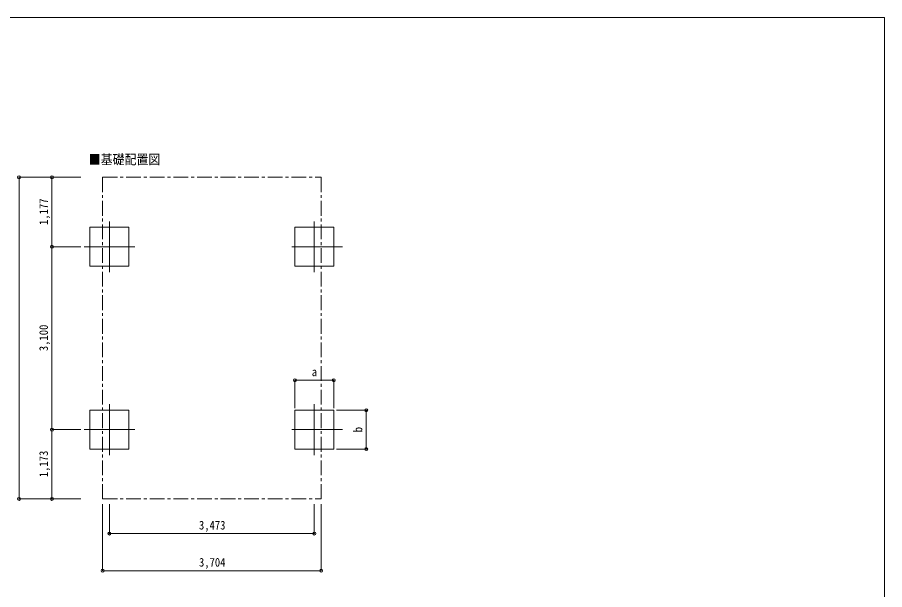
# Model space of a CAD drawing. Units: millimetres at full size, sheet at 1:50. Extents: x -14053 to 14053, y -9700 to 9700.
# Drawn here: x -1355 to 13347, y 0 to 9700 of the extents above; entities that cross this region are included whole.
import ezdxf
from ezdxf.enums import TextEntityAlignment as Align

# ---------------------------------------------------------------- set-up
doc = ezdxf.new("R2010")
doc.units = ezdxf.units.MM
doc.header["$LTSCALE"] = 50
doc.header["$PDMODE"] = 32
doc.header["$PDSIZE"] = 50
doc.linetypes.add('CHAIN1', pattern=[8, 5, -1, 1, -1])
doc.linetypes.add('DASHED1', pattern=[1.8, 1.2, -0.6])
for name, color, linetype, lineweight in [('0-F', 6, 'Continuous', 9), ('1-0', 5, 'DASHED1', 5), ('1-6', 6, 'Continuous', 9), ('F-0', 7, 'Continuous', 9)]:
    doc.layers.add(name, color=color, linetype=linetype, lineweight=lineweight)
doc.styles.add('ＭＳ ゴシック', font='')
doc.styles.get('ＭＳ ゴシック').set_extended_font_data('MS Gothic')

msp = doc.modelspace()

# ---------------------------------------------------------------- linework, layer by layer
at = {"layer": '0-F'}
for p, q in [((-1327.3, 1538.62), (-1327.3, 6988.64)), ((-767.94, 5811.67), (-767.94, 6988.64)), ((-767.94, 2711.67), (-767.94, 5811.67)), ((-767.94, 1538.62), (-767.94, 2711.67)), ((205.9, 950.34), (3678.9, 950.34)), ((90.4, 321.77), (3794.4, 321.77))]:
    msp.add_line(p, q, dxfattribs=at)
at = {"layer": '1-0', "color": 7, "linetype": 'CHAIN1', "lineweight": 9}
for p, q in [((90.4, 6988.64), (90.4, 1538.62)), ((90.4, 1538.62), (3794.4, 1538.62))]:
    msp.add_line(p, q, dxfattribs=at)
at = {"layer": '1-0', "color": 4, "linetype": 'Continuous', "lineweight": 9}
for p, q in [((205.9, 6241.67), (205.9, 5381.67)), ((3678.9, 6241.67), (3678.9, 5381.67)), ((635.9, 5811.67), (-224.1, 5811.67)), ((3298.9, 5811.67), (4158.9, 5811.67)), ((205.9, 3141.67), (205.9, 2281.67)), ((3678.9, 3141.67), (3678.9, 2281.67)), ((635.9, 2711.67), (-224.1, 2711.67)), ((3298.9, 2711.67), (4158.9, 2711.67))]:
    msp.add_line(p, q, dxfattribs=at)
at = {"layer": '1-0', "color": 7, "linetype": 'CHAIN1', "lineweight": 9}
msp.add_lwpolyline([(90.4, 6988.64), (3794.4, 6988.64), (3794.4, 1538.62)], dxfattribs=at)
at = {"layer": '1-0', "color": 4, "linetype": 'Continuous', "lineweight": 9}
for points in [[(535.9, 5481.67), (535.9, 6141.67), (-124.1, 6141.67), (-124.1, 5481.67)], [(3348.9, 5481.67), (3348.9, 6141.67), (4008.9, 6141.67), (4008.9, 5481.67)], [(535.9, 2381.67), (535.9, 3041.67), (-124.1, 3041.67), (-124.1, 2381.67)], [(3348.9, 2381.67), (3348.9, 3041.67), (4008.9, 3041.67), (4008.9, 2381.67)]]:
    msp.add_lwpolyline(points, close=True, dxfattribs=at)
at = {"layer": '1-6'}
for p, q in [((-1327.3, 6988.64), (-280.61, 6988.64)), ((-767.94, 6988.64), (-280.61, 6988.64)), ((-767.94, 5811.67), (-280.61, 5811.67)), ((3348.9, 3548.81), (3348.9, 3074.89)), ((3348.9, 3548.81), (4008.9, 3548.81)), ((4008.9, 3548.81), (4008.9, 3074.89)), ((4559.13, 3041.67), (4055.27, 3041.67)), ((4559.13, 3041.67), (4559.13, 2381.67)), ((-767.94, 2711.67), (-280.61, 2711.67)), ((4559.13, 2381.67), (4055.27, 2381.67)), ((-1327.3, 1538.62), (-280.61, 1538.62)), ((-767.94, 1538.62), (-280.61, 1538.62)), ((90.4, 321.77), (90.4, 1451.7)), ((205.9, 950.34), (205.9, 1451.7)), ((3678.9, 950.34), (3678.9, 1451.7)), ((3794.4, 321.77), (3794.4, 1451.7))]:
    msp.add_line(p, q, dxfattribs=at)
for p in [(-1327.3, 6988.64), (-767.94, 6988.64), (-767.94, 5811.67), (3348.9, 3548.81), (4008.9, 3548.81), (4559.13, 3041.67), (-767.94, 2711.67), (4559.13, 2381.67), (-1327.3, 1538.62), (-767.94, 1538.62), (205.9, 950.34), (3678.9, 950.34), (90.4, 321.77), (3794.4, 321.77)]:
    msp.add_point(p, dxfattribs=at)
at = {"layer": 'F-0', "color": 5, "lineweight": 5}
for p, q in [((-14053.43, 9700), (13346.57, 9700)), ((13346.57, 9700), (13346.57, -9700))]:
    msp.add_line(p, q, dxfattribs=at)

# ---------------------------------------------------------------- texts
at = {"layer": '0-F', "color": 7, "style": 'ＭＳ ゴシック', "width": 0.9}
for s, p in [('1,177', (-792.94, 6181.4)), ('3,100', (-792.94, 4042.92)), ('1,173', (-792.94, 1906.39))]:
    msp.add_text(s, height=146.6, rotation=90, dxfattribs=at).set_placement(p, align=Align.BOTTOM_LEFT)
at = {"layer": '1-0', "color": 7, "style": 'ＭＳ ゴシック', "width": 0.9}
msp.add_text('■基礎配置図', height=165, dxfattribs=at).set_placement((-145.97, 7159.52), align=Align.BOTTOM_LEFT)
at = {"layer": '1-6', "color": 7, "style": 'ＭＳ ゴシック', "width": 0.9}
for s, p in [('a', (3635.15, 3573.81)), ('3,473', (1723.65, 975.34)), ('3,704', (1723.65, 346.77))]:
    msp.add_text(s, height=146.6, dxfattribs=at).set_placement(p, align=Align.BOTTOM_LEFT)
msp.add_text('b', height=146.6, rotation=90, dxfattribs=at).set_placement((4534.13, 2667.92), align=Align.BOTTOM_LEFT)

doc.saveas('drawing.dxf')
